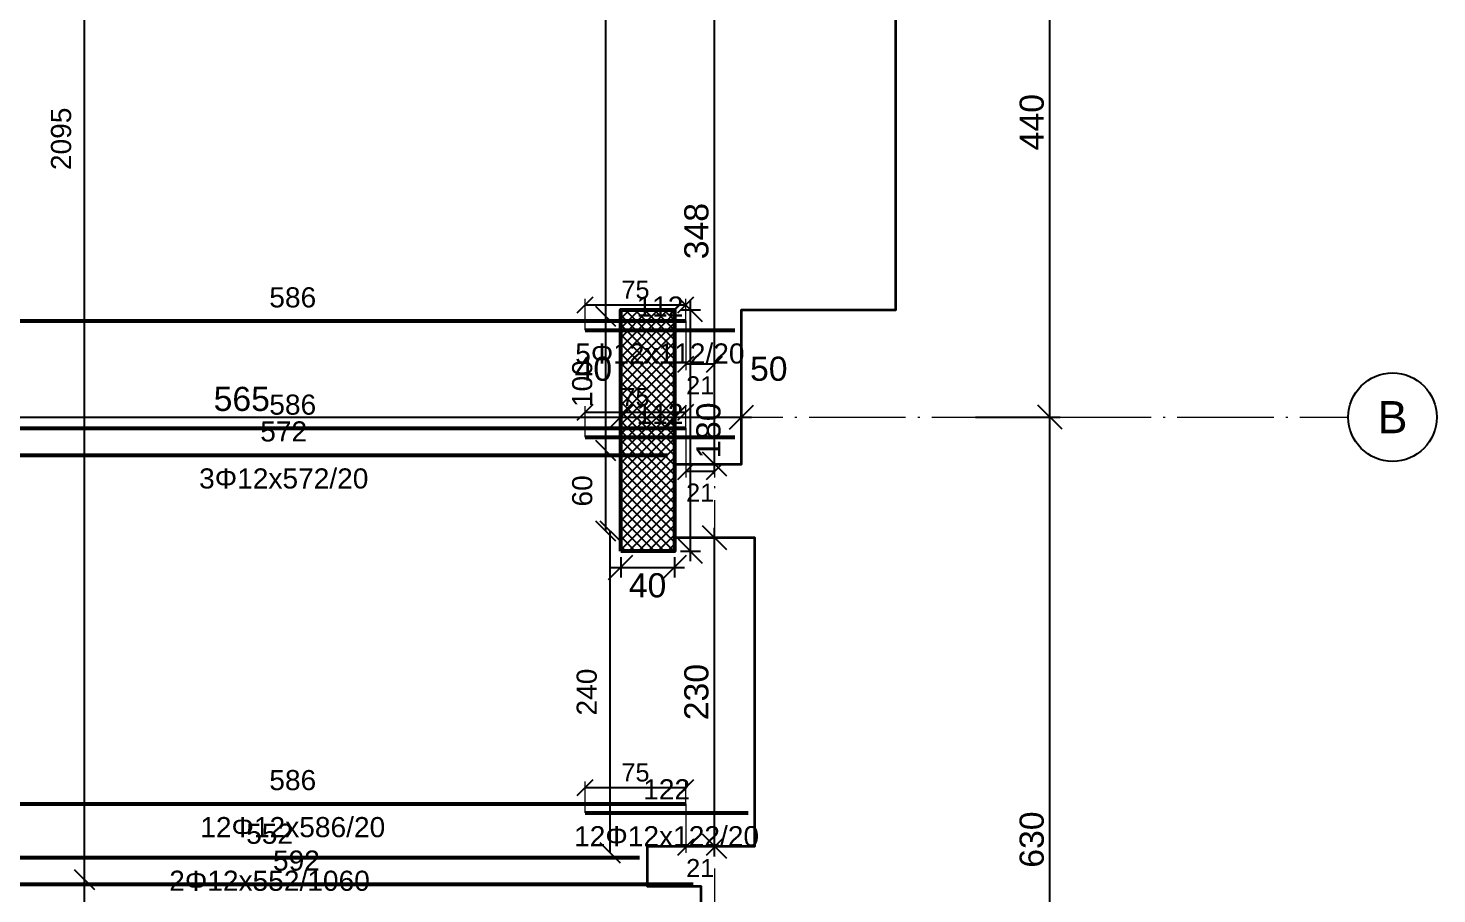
# Model space of a CAD drawing. Header units: millimetres. Extents: x -404 to 6018, y -5139 to 7890.
# Drawn here: x 1148 to 2198, y 285 to 930 of the extents above; entities that cross this region are included whole.
import ezdxf
from ezdxf.enums import TextEntityAlignment as Align

# ---------------------------------------------------------------- set-up
doc = ezdxf.new("R2010")
doc.units = ezdxf.units.MM
doc.linetypes.add('ZWCAD_ISO04W100', pattern=[30.5, 24, -3, 0.5, -3])
for name, color, linetype, lineweight in [('AXIS LINES', 255, 'ZWCAD_ISO04W100', 13), ('COLUMN', 140, 'Continuous', 53), ('SLAB', 3, 'Continuous', 35), ('WALL', 10, 'Continuous', 53)]:
    doc.layers.add(name, color=color, linetype=linetype, lineweight=lineweight)
for name, color, linetype in [('FW_AXIS', 7, 'Continuous'), ('FW_DIM', 7, 'Continuous'), ('FW_WALL_HATCH', 8, 'Continuous'), ('REB_BOT_MESH_X', 5, 'Continuous'), ('REB_BOT_MESH_X_AXDIM', 5, 'Continuous'), ('REB_BOT_MESH_X_LAP', 5, 'Continuous'), ('REB_BOT_MESH_X_RANGE', 5, 'Continuous'), ('REB_BOT_MESH_X_TEXT', 5, 'Continuous')]:
    doc.layers.add(name, color=color, linetype=linetype)
doc.styles.add('REBAR_TXT', font='arial.ttf')
doc.styles.get("Standard").update_dxf_attribs({"font": 'arial.ttf'})
doc.dimstyles.new('FW_DIM', dxfattribs={"dimtxt": 18, "dimasz": 9, "dimexe": 7.5, "dimexo": 4.5, "dimgap": 4.5, "dimtad": 1, "dimdec": 0, "dimtxsty": 'Standard', "dimtsz": 9, "dimcen": 2.5, "dimdle": 7.5, "dimclrd": 256, "dimclre": 256, "dimclrt": 7, "dimazin": 3, "dimtfac": 1, "dimtmove": 2, "dimatfit": 3})
doc.dimstyles.new('REBAR LAP', dxfattribs={"dimtxt": 13.5, "dimasz": 2.5, "dimexe": 4.5, "dimexo": 0, "dimgap": 4.5, "dimtad": 1, "dimdec": 0, "dimtxsty": 'Standard', "dimtsz": 6, "dimcen": 2.5, "dimclrd": 6, "dimclre": 6, "dimclrt": 7, "dimazin": 3, "dimtfac": 1, "dimtmove": 2, "dimatfit": 3, "dimlwd": 25, "dimlwe": 18})
doc.dimstyles.new('REBAR M-200', dxfattribs={"dimtxt": 15, "dimasz": 15, "dimexe": 25, "dimexo": 12.5, "dimgap": 10, "dimtad": 1, "dimdec": 0, "dimtxsty": 'Standard', "dimblk": 'NONE', "dimcen": 50, "dimse1": 1, "dimse2": 1, "dimclrd": 6, "dimclre": 6, "dimclrt": 7, "dimazin": 3, "dimtfac": 1, "dimtmove": 2, "dimatfit": 3, "dimldrblk": 'NONE', "dimlwd": 53})
doc.dimstyles.new('REBAR RANGE', dxfattribs={"dimtxt": 15, "dimasz": 2.5, "dimexe": 0, "dimexo": 0, "dimgap": 10, "dimtad": 1, "dimdec": 0, "dimtxsty": 'Standard', "dimtsz": 7.5, "dimcen": 2.5, "dimse1": 1, "dimse2": 1, "dimclrd": 6, "dimclre": 6, "dimclrt": 7, "dimazin": 3, "dimtfac": 1, "dimtmove": 2, "dimatfit": 3, "dimlwd": 25})

# ---------------------------------------------------------------- blocks, each defined once
blk = doc.blocks.new('*D274')
at = {"color": 6, "lineweight": 53}
blk.add_line((1052.5, 351.75), (1638.5, 351.75), dxfattribs=at)
at = {"layer": 'Defpoints'}
for p in [(1052.5, 351.75), (1052.5, 351.75), (1638.5, 351.75)]:
    blk.add_point(p, dxfattribs=at)
at = {"layer": 'REB_BOT_MESH_X', "color": 7, "insert": (1345.5, 369.25), "char_height": 15, "attachment_point": 5}
blk.add_mtext('586', dxfattribs=at)
blk = doc.blocks.new('_NONE')
blk = doc.blocks.new('*D275')
at = {"color": 6, "lineweight": 53}
blk.add_line((1563.5, 345), (1685, 345), dxfattribs=at)
at = {"layer": 'Defpoints'}
for p in [(1563.5, 345), (1563.5, 345), (1685, 345)]:
    blk.add_point(p, dxfattribs=at)
at = {"layer": 'REB_BOT_MESH_X', "color": 7, "insert": (1624.25, 362.5), "char_height": 15, "attachment_point": 5}
blk.add_mtext('122', dxfattribs=at)
blk = doc.blocks.new('_Oblique')
at = {"color": 0, "linetype": 'ByBlock', "lineweight": -2}
blk.add_line((-0.5, -0.5), (0.5, 0.5), dxfattribs=at)
blk = doc.blocks.new('*D282')
at = {"color": 6, "lineweight": 18}
for p, q in [((1563.5, 345), (1563.5, 368.25)), ((1638.5, 351.75), (1638.5, 368.25))]:
    blk.add_line(p, q, dxfattribs=at)
at = {"color": 6, "lineweight": 25}
blk.add_line((1563.5, 363.75), (1638.5, 363.75), dxfattribs=at)
at = {"layer": 'Defpoints'}
for p in [(1563.5, 363.75), (1638.5, 351.75), (1563.5, 345)]:
    blk.add_point(p, dxfattribs=at)
at = {"layer": 'REB_BOT_MESH_X_LAP', "color": 6, "xscale": 12, "yscale": 12}
for p in [(1563.5, 363.75), (1638.5, 363.75)]:
    blk.add_blockref('_OBLIQUE', p, dxfattribs=at)
at = {"layer": 'REB_BOT_MESH_X_LAP', "color": 7, "insert": (1601, 375), "char_height": 13.5, "attachment_point": 5}
blk.add_mtext('75', dxfattribs=at)
blk = doc.blocks.new('*D283')
at = {"color": 6, "lineweight": 18}
for p, q in [((1638.5, 351.75), (1638.5, 315)), ((1660, 351.75), (1660, 315))]:
    blk.add_line(p, q, dxfattribs=at)
at = {"color": 6, "lineweight": 25}
blk.add_line((1660, 319.5), (1638.5, 319.5), dxfattribs=at)
at = {"layer": 'Defpoints'}
for p in [(1638.5, 351.75), (1660, 351.75), (1660, 319.5)]:
    blk.add_point(p, dxfattribs=at)
at = {"layer": 'REB_BOT_MESH_X_AXDIM', "color": 6, "xscale": 12, "yscale": 12}
for p in [(1638.5, 319.5), (1660, 319.5)]:
    blk.add_blockref('_OBLIQUE', p, dxfattribs=at)
at = {"layer": 'REB_BOT_MESH_X_AXDIM', "color": 7, "insert": (1649.25, 303.75), "char_height": 13.5, "attachment_point": 5}
blk.add_mtext('21', dxfattribs=at)
blk = doc.blocks.new('*D329')
at = {"color": 6, "lineweight": 53}
blk.add_line((1052.5, 291.75), (1644, 291.75), dxfattribs=at)
at = {"layer": 'Defpoints'}
for p in [(1052.5, 291.75), (1052.5, 291.75), (1644, 291.75)]:
    blk.add_point(p, dxfattribs=at)
at = {"layer": 'REB_BOT_MESH_X', "color": 7, "insert": (1348.25, 309.25), "char_height": 15, "attachment_point": 5}
blk.add_mtext('592', dxfattribs=at)
blk = doc.blocks.new('*D376')
at = {"color": 6, "lineweight": 53}
blk.add_line((1052.5, 711.75), (1638.5, 711.75), dxfattribs=at)
at = {"layer": 'Defpoints'}
for p in [(1052.5, 711.75), (1052.5, 711.75), (1638.5, 711.75)]:
    blk.add_point(p, dxfattribs=at)
at = {"layer": 'REB_BOT_MESH_X', "color": 7, "insert": (1345.5, 729.25), "char_height": 15, "attachment_point": 5}
blk.add_mtext('586', dxfattribs=at)
blk = doc.blocks.new('*D377')
at = {"color": 6, "lineweight": 53}
blk.add_line((1563.5, 705), (1675, 705), dxfattribs=at)
at = {"layer": 'Defpoints'}
for p in [(1563.5, 705), (1563.5, 705), (1675, 705)]:
    blk.add_point(p, dxfattribs=at)
at = {"layer": 'REB_BOT_MESH_X', "color": 7, "insert": (1619.25, 722.5), "char_height": 15, "attachment_point": 5}
blk.add_mtext('112', dxfattribs=at)
blk = doc.blocks.new('*D384')
at = {"color": 6, "lineweight": 18}
for p, q in [((1563.5, 705), (1563.5, 728.25)), ((1638.5, 711.75), (1638.5, 728.25))]:
    blk.add_line(p, q, dxfattribs=at)
at = {"color": 6, "lineweight": 25}
blk.add_line((1563.5, 723.75), (1638.5, 723.75), dxfattribs=at)
at = {"layer": 'Defpoints'}
for p in [(1563.5, 723.75), (1563.5, 705), (1638.5, 711.75)]:
    blk.add_point(p, dxfattribs=at)
at = {"layer": 'REB_BOT_MESH_X_LAP', "color": 6, "xscale": 12, "yscale": 12}
for p in [(1563.5, 723.75), (1638.5, 723.75)]:
    blk.add_blockref('_OBLIQUE', p, dxfattribs=at)
at = {"layer": 'REB_BOT_MESH_X_LAP', "color": 7, "insert": (1601, 735), "char_height": 13.5, "attachment_point": 5}
blk.add_mtext('75', dxfattribs=at)
blk = doc.blocks.new('*D385')
at = {"color": 6, "lineweight": 18}
for p, q in [((1638.5, 711.75), (1638.5, 675)), ((1660, 711.75), (1660, 675))]:
    blk.add_line(p, q, dxfattribs=at)
at = {"color": 6, "lineweight": 25}
blk.add_line((1660, 679.5), (1638.5, 679.5), dxfattribs=at)
at = {"layer": 'Defpoints'}
for p in [(1638.5, 711.75), (1660, 711.75), (1660, 679.5)]:
    blk.add_point(p, dxfattribs=at)
at = {"layer": 'REB_BOT_MESH_X_AXDIM', "color": 6, "xscale": 12, "yscale": 12}
for p in [(1638.5, 679.5), (1660, 679.5)]:
    blk.add_blockref('_OBLIQUE', p, dxfattribs=at)
at = {"layer": 'REB_BOT_MESH_X_AXDIM', "color": 7, "insert": (1649.25, 663.75), "char_height": 13.5, "attachment_point": 5}
blk.add_mtext('21', dxfattribs=at)
blk = doc.blocks.new('*D396')
at = {"color": 6, "lineweight": 53}
blk.add_line((1052.5, 611.75), (1625, 611.75), dxfattribs=at)
at = {"layer": 'Defpoints'}
for p in [(1052.5, 611.75), (1052.5, 611.75), (1625, 611.75)]:
    blk.add_point(p, dxfattribs=at)
at = {"layer": 'REB_BOT_MESH_X', "color": 7, "insert": (1338.75, 629.25), "char_height": 15, "attachment_point": 5}
blk.add_mtext('572', dxfattribs=at)
blk = doc.blocks.new('*D421')
at = {"color": 6, "lineweight": 53}
blk.add_line((1052.5, 311.75), (1604, 311.75), dxfattribs=at)
at = {"layer": 'Defpoints'}
for p in [(1052.5, 311.75), (1052.5, 311.75), (1604, 311.75)]:
    blk.add_point(p, dxfattribs=at)
at = {"layer": 'REB_BOT_MESH_X', "color": 7, "insert": (1328.25, 329.25), "char_height": 15, "attachment_point": 5}
blk.add_mtext('552', dxfattribs=at)
blk = doc.blocks.new('*D431')
at = {"color": 6, "lineweight": 53}
blk.add_line((1052.5, 631.75), (1638.5, 631.75), dxfattribs=at)
at = {"layer": 'Defpoints'}
for p in [(1052.5, 631.75), (1052.5, 631.75), (1638.5, 631.75)]:
    blk.add_point(p, dxfattribs=at)
at = {"layer": 'REB_BOT_MESH_X', "color": 7, "insert": (1345.5, 649.25), "char_height": 15, "attachment_point": 5}
blk.add_mtext('586', dxfattribs=at)
blk = doc.blocks.new('*D432')
at = {"color": 6, "lineweight": 53}
blk.add_line((1563.5, 625), (1675, 625), dxfattribs=at)
at = {"layer": 'Defpoints'}
for p in [(1563.5, 625), (1563.5, 625), (1675, 625)]:
    blk.add_point(p, dxfattribs=at)
at = {"layer": 'REB_BOT_MESH_X', "color": 7, "insert": (1619.25, 642.5), "char_height": 15, "attachment_point": 5}
blk.add_mtext('112', dxfattribs=at)
blk = doc.blocks.new('*D439')
at = {"color": 6, "lineweight": 18}
for p, q in [((1563.5, 625), (1563.5, 648.25)), ((1638.5, 631.75), (1638.5, 648.25))]:
    blk.add_line(p, q, dxfattribs=at)
at = {"color": 6, "lineweight": 25}
blk.add_line((1563.5, 643.75), (1638.5, 643.75), dxfattribs=at)
at = {"layer": 'Defpoints'}
for p in [(1563.5, 643.75), (1638.5, 631.75), (1563.5, 625)]:
    blk.add_point(p, dxfattribs=at)
at = {"layer": 'REB_BOT_MESH_X_LAP', "color": 6, "xscale": 12, "yscale": 12}
for p in [(1563.5, 643.75), (1638.5, 643.75)]:
    blk.add_blockref('_OBLIQUE', p, dxfattribs=at)
at = {"layer": 'REB_BOT_MESH_X_LAP', "color": 7, "insert": (1601, 655), "char_height": 13.5, "attachment_point": 5}
blk.add_mtext('75', dxfattribs=at)
blk = doc.blocks.new('*D440')
at = {"color": 6, "lineweight": 18}
for p, q in [((1638.5, 631.75), (1638.5, 595)), ((1660, 631.75), (1660, 595))]:
    blk.add_line(p, q, dxfattribs=at)
at = {"color": 6, "lineweight": 25}
blk.add_line((1660, 599.5), (1638.5, 599.5), dxfattribs=at)
at = {"layer": 'Defpoints'}
for p in [(1638.5, 631.75), (1660, 631.75), (1660, 599.5)]:
    blk.add_point(p, dxfattribs=at)
at = {"layer": 'REB_BOT_MESH_X_AXDIM', "color": 6, "xscale": 12, "yscale": 12}
for p in [(1638.5, 599.5), (1660, 599.5)]:
    blk.add_blockref('_OBLIQUE', p, dxfattribs=at)
at = {"layer": 'REB_BOT_MESH_X_AXDIM', "color": 7, "insert": (1649.25, 583.75), "char_height": 13.5, "attachment_point": 5}
blk.add_mtext('21', dxfattribs=at)
blk = doc.blocks.new('*D472')
at = {"color": 6, "lineweight": 25}
blk.add_line((1578.875, 615), (1578.875, 1355), dxfattribs=at)
at = {"layer": 'Defpoints'}
for p in [(1578.875, 1355), (1578.875, 615), (1578.875, 615)]:
    blk.add_point(p, dxfattribs=at)
at = {"layer": 'REB_BOT_MESH_X_RANGE', "color": 6, "xscale": 15, "yscale": 15, "rotation": 90}
for p in [(1578.875, 1355), (1578.875, 615)]:
    blk.add_blockref('_OBLIQUE', p, dxfattribs=at)
at = {"layer": 'REB_BOT_MESH_X_RANGE', "color": 7, "insert": (1561.375, 985), "char_height": 15, "attachment_point": 5, "rotation": 90}
blk.add_mtext('740', dxfattribs=at)
blk = doc.blocks.new('*D474')
at = {"color": 6, "lineweight": 25}
blk.add_line((1578.875, 715), (1578.875, 1235), dxfattribs=at)
at = {"layer": 'Defpoints'}
for p in [(1578.875, 1235), (1578.875, 715), (1578.875, 715)]:
    blk.add_point(p, dxfattribs=at)
at = {"layer": 'REB_BOT_MESH_X_RANGE', "color": 6, "xscale": 15, "yscale": 15, "rotation": 90}
for p in [(1578.875, 1235), (1578.875, 715)]:
    blk.add_blockref('_OBLIQUE', p, dxfattribs=at)
at = {"layer": 'REB_BOT_MESH_X_RANGE', "color": 7, "insert": (1561.375, 975), "char_height": 15, "attachment_point": 5, "rotation": 90}
blk.add_mtext('520', dxfattribs=at)
blk = doc.blocks.new('*D477')
at = {"color": 6, "lineweight": 25}
blk.add_line((1582.25, 315), (1582.25, 555), dxfattribs=at)
at = {"layer": 'Defpoints'}
for p in [(1582.25, 555), (1582.25, 315), (1582.25, 315)]:
    blk.add_point(p, dxfattribs=at)
at = {"layer": 'REB_BOT_MESH_X_RANGE', "color": 6, "xscale": 15, "yscale": 15, "rotation": 90}
for p in [(1582.25, 555), (1582.25, 315)]:
    blk.add_blockref('_OBLIQUE', p, dxfattribs=at)
at = {"layer": 'REB_BOT_MESH_X_RANGE', "color": 7, "insert": (1564.75, 435), "char_height": 15, "attachment_point": 5, "rotation": 90}
blk.add_mtext('240', dxfattribs=at)
blk = doc.blocks.new('*D478')
at = {"color": 6, "lineweight": 25}
blk.add_line((1582.25, 315), (1582.25, 555), dxfattribs=at)
at = {"layer": 'Defpoints'}
for p in [(1582.25, 555), (1582.25, 315), (1582.25, 315)]:
    blk.add_point(p, dxfattribs=at)
at = {"layer": 'REB_BOT_MESH_X_RANGE', "color": 6, "xscale": 15, "yscale": 15, "rotation": 90}
for p in [(1582.25, 555), (1582.25, 315)]:
    blk.add_blockref('_OBLIQUE', p, dxfattribs=at)
at = {"layer": 'REB_BOT_MESH_X_RANGE', "color": 7, "insert": (1564.75, 435), "char_height": 15, "attachment_point": 5, "rotation": 90}
blk.add_mtext('240', dxfattribs=at)
blk = doc.blocks.new('*D486')
at = {"color": 6, "lineweight": 25}
blk.add_line((1190.375, 135), (1190.375, 295), dxfattribs=at)
at = {"layer": 'Defpoints'}
for p in [(1190.375, 295), (1190.375, 135), (1190.375, 135)]:
    blk.add_point(p, dxfattribs=at)
at = {"layer": 'REB_BOT_MESH_X_RANGE', "color": 6, "xscale": 15, "yscale": 15, "rotation": 90}
for p in [(1190.375, 295), (1190.375, 135)]:
    blk.add_blockref('_OBLIQUE', p, dxfattribs=at)
at = {"layer": 'REB_BOT_MESH_X_RANGE', "color": 7, "insert": (1172.875, 215), "char_height": 15, "attachment_point": 5, "rotation": 90}
blk.add_mtext('160', dxfattribs=at)
blk = doc.blocks.new('*D491')
at = {"color": 6, "lineweight": 25}
blk.add_line((1578.875, 615), (1578.875, 715), dxfattribs=at)
at = {"layer": 'Defpoints'}
for p in [(1578.875, 715), (1578.875, 615), (1578.875, 615)]:
    blk.add_point(p, dxfattribs=at)
at = {"layer": 'REB_BOT_MESH_X_RANGE', "color": 6, "xscale": 15, "yscale": 15, "rotation": 90}
for p in [(1578.875, 715), (1578.875, 615)]:
    blk.add_blockref('_OBLIQUE', p, dxfattribs=at)
at = {"layer": 'REB_BOT_MESH_X_RANGE', "color": 7, "insert": (1561.375, 665), "char_height": 15, "attachment_point": 5, "rotation": 90}
blk.add_mtext('100', dxfattribs=at)
blk = doc.blocks.new('*D494')
at = {"color": 6, "lineweight": 25}
blk.add_line((1578.875, 555), (1578.875, 615), dxfattribs=at)
at = {"layer": 'Defpoints'}
for p in [(1578.875, 615), (1578.875, 555), (1578.875, 555)]:
    blk.add_point(p, dxfattribs=at)
at = {"layer": 'REB_BOT_MESH_X_RANGE', "color": 6, "xscale": 15, "yscale": 15, "rotation": 90}
for p in [(1578.875, 615), (1578.875, 555)]:
    blk.add_blockref('_OBLIQUE', p, dxfattribs=at)
at = {"layer": 'REB_BOT_MESH_X_RANGE', "color": 7, "insert": (1561.375, 585), "char_height": 15, "attachment_point": 5, "rotation": 90}
blk.add_mtext('60', dxfattribs=at)
blk = doc.blocks.new('*D496')
at = {"color": 6, "lineweight": 25}
blk.add_line((1190.375, -199.90001), (1190.375, 1895), dxfattribs=at)
at = {"layer": 'Defpoints'}
for p in [(1190.375, 1895), (1190.375, -199.90001), (1190.375, -199.90001)]:
    blk.add_point(p, dxfattribs=at)
at = {"layer": 'REB_BOT_MESH_X_RANGE', "color": 6, "xscale": 15, "yscale": 15, "rotation": 90}
for p in [(1190.375, 1895), (1190.375, -199.90001)]:
    blk.add_blockref('_OBLIQUE', p, dxfattribs=at)
at = {"layer": 'REB_BOT_MESH_X_RANGE', "color": 7, "insert": (1172.875, 847.549995), "char_height": 15, "attachment_point": 5, "rotation": 90}
blk.add_mtext('2095', dxfattribs=at)
blk = doc.blocks.new('*D523')
for p, q in [((1582.5, 528), (1637.5, 528)), ((1590, 535.5), (1590, 520.5)), ((1630, 535.5), (1630, 520.5))]:
    blk.add_line(p, q)
at = {"layer": 'Defpoints'}
for p in [(1590, 540), (1630, 540), (1590, 528)]:
    blk.add_point(p, dxfattribs=at)
at = {"layer": 'FW_DIM', "xscale": 18, "yscale": 18}
for p in [(1590, 528), (1630, 528)]:
    blk.add_blockref('_OBLIQUE', p, dxfattribs=at)
at = {"layer": 'FW_DIM', "color": 7, "insert": (1610, 514.5), "char_height": 18, "attachment_point": 5}
blk.add_mtext('40', dxfattribs=at)
blk = doc.blocks.new('*D524')
for p, q in [((1642, 532.5), (1642, 727.5)), ((1634.5, 720), (1649.5, 720)), ((1634.5, 540), (1649.5, 540))]:
    blk.add_line(p, q)
at = {"layer": 'Defpoints'}
for p in [(1630, 720), (1630, 540), (1642, 540)]:
    blk.add_point(p, dxfattribs=at)
at = {"layer": 'FW_DIM', "xscale": 18, "yscale": 18, "rotation": 90}
for p in [(1642, 720), (1642, 540)]:
    blk.add_blockref('_OBLIQUE', p, dxfattribs=at)
at = {"layer": 'FW_DIM', "color": 7, "insert": (1655.5, 630), "char_height": 18, "attachment_point": 5, "rotation": 90}
blk.add_mtext('180', dxfattribs=at)
blk = doc.blocks.new('*D587')
for p, q in [((1025, 644.5), (1025, 647.5)), ((1590, 644.5), (1590, 647.5)), ((1017.5, 640), (1597.5, 640))]:
    blk.add_line(p, q)
at = {"layer": 'Defpoints'}
for p in [(1025, 640), (1025, 640), (1590, 640)]:
    blk.add_point(p, dxfattribs=at)
at = {"layer": 'FW_DIM', "xscale": 18, "yscale": 18}
for p in [(1025, 640), (1590, 640)]:
    blk.add_blockref('_OBLIQUE', p, dxfattribs=at)
at = {"layer": 'FW_DIM', "color": 7, "insert": (1307.5, 653.5), "char_height": 18, "attachment_point": 5}
blk.add_mtext('565', dxfattribs=at)
blk = doc.blocks.new('*D588')
for p, q in [((1590, 644.5), (1590, 647.5)), ((1630, 644.5), (1630, 647.5)), ((1582.5, 640), (1637.5, 640))]:
    blk.add_line(p, q)
at = {"layer": 'Defpoints'}
for p in [(1590, 640), (1590, 640), (1630, 640)]:
    blk.add_point(p, dxfattribs=at)
at = {"layer": 'FW_DIM', "xscale": 18, "yscale": 18}
for p in [(1590, 640), (1630, 640)]:
    blk.add_blockref('_OBLIQUE', p, dxfattribs=at)
at = {"layer": 'FW_DIM', "color": 7, "insert": (1569.6, 676), "char_height": 18, "attachment_point": 5}
blk.add_mtext('40', dxfattribs=at)
blk = doc.blocks.new('*D589')
for p, q in [((1630, 644.5), (1630, 647.5)), ((1680, 644.5), (1680, 647.5)), ((1622.5, 640), (1687.5, 640))]:
    blk.add_line(p, q)
at = {"layer": 'Defpoints'}
for p in [(1630, 640), (1630, 640), (1680, 640)]:
    blk.add_point(p, dxfattribs=at)
at = {"layer": 'FW_DIM', "xscale": 18, "yscale": 18}
for p in [(1630, 640), (1680, 640)]:
    blk.add_blockref('_OBLIQUE', p, dxfattribs=at)
at = {"layer": 'FW_DIM', "color": 7, "insert": (1700.4, 676), "char_height": 18, "attachment_point": 5}
blk.add_mtext('50', dxfattribs=at)
blk = doc.blocks.new('*D658')
for p, q in [((1660, 312.5), (1660, 557.5)), ((1655.5, 550), (1652.5, 550)), ((1655.5, 320), (1652.5, 320))]:
    blk.add_line(p, q)
at = {"layer": 'Defpoints'}
for p in [(1660, 550), (1660, 320), (1660, 320)]:
    blk.add_point(p, dxfattribs=at)
at = {"layer": 'FW_DIM', "xscale": 18, "yscale": 18, "rotation": 90}
for p in [(1660, 550), (1660, 320)]:
    blk.add_blockref('_OBLIQUE', p, dxfattribs=at)
at = {"layer": 'FW_DIM', "color": 7, "insert": (1646.5, 435), "char_height": 18, "attachment_point": 5, "rotation": 90}
blk.add_mtext('230', dxfattribs=at)
blk = doc.blocks.new('*D659')
for p, q in [((1660, 597.5), (1660, 960)), ((1655.5, 952.5), (1652.5, 952.5)), ((1655.5, 605), (1652.5, 605))]:
    blk.add_line(p, q)
at = {"layer": 'Defpoints'}
for p in [(1660, 952.5), (1660, 605), (1660, 605)]:
    blk.add_point(p, dxfattribs=at)
at = {"layer": 'FW_DIM', "xscale": 18, "yscale": 18, "rotation": 90}
for p in [(1660, 952.5), (1660, 605)]:
    blk.add_blockref('_OBLIQUE', p, dxfattribs=at)
at = {"layer": 'FW_DIM', "color": 7, "insert": (1646.5, 778.75), "char_height": 18, "attachment_point": 5, "rotation": 90}
blk.add_mtext('348', dxfattribs=at)
blk = doc.blocks.new('*D692')
for p, q in [((1910, 2.5), (1910, 647.5)), ((1854.5, 640), (1917.5, 640)), ((1854.5, 10), (1917.5, 10))]:
    blk.add_line(p, q)
at = {"layer": 'Defpoints'}
for p in [(1850, 640), (1850, 10), (1910, 10)]:
    blk.add_point(p, dxfattribs=at)
at = {"layer": 'FW_DIM', "xscale": 18, "yscale": 18, "rotation": 90}
for p in [(1910, 640), (1910, 10)]:
    blk.add_blockref('_OBLIQUE', p, dxfattribs=at)
at = {"layer": 'FW_DIM', "color": 7, "insert": (1896.5, 325), "char_height": 18, "attachment_point": 5, "rotation": 90}
blk.add_mtext('630', dxfattribs=at)
blk = doc.blocks.new('*D693')
for p, q in [((1910, 632.5), (1910, 1087.5)), ((1854.5, 1080), (1917.5, 1080)), ((1854.5, 640), (1917.5, 640))]:
    blk.add_line(p, q)
at = {"layer": 'Defpoints'}
for p in [(1850, 1080), (1850, 640), (1910, 640)]:
    blk.add_point(p, dxfattribs=at)
at = {"layer": 'FW_DIM', "xscale": 18, "yscale": 18, "rotation": 90}
for p in [(1910, 1080), (1910, 640)]:
    blk.add_blockref('_OBLIQUE', p, dxfattribs=at)
at = {"layer": 'FW_DIM', "color": 7, "insert": (1896.5, 860), "char_height": 18, "attachment_point": 5, "rotation": 90}
blk.add_mtext('440', dxfattribs=at)

msp = doc.modelspace()

# ---------------------------------------------------------------- hatches: boundary and pattern name
at = {"layer": 'FW_WALL_HATCH'}
h = msp.add_hatch(dxfattribs=at)
h.set_pattern_fill('ANSI37', scale=1.6)
h.paths.add_polyline_path([(1590, 540), (1590, 720), (1630, 720), (1630, 540), (1590, 540)])

# ---------------------------------------------------------------- linework, layer by layer
at = {"layer": 'AXIS LINES', "color": 0, "ltscale": 3}
for points in [[(1660, 3140), (1660, -400.1)], [(-282.6, 640), (2132.4, 640)]]:
    msp.add_lwpolyline(points, dxfattribs=at)
at = {"layer": 'COLUMN', "ltscale": 0.08}
msp.add_lwpolyline([(1590, 605), (1590, 655)], dxfattribs=at)
at = {"layer": 'FW_AXIS'}
msp.add_circle((2165.4, 640), 33, dxfattribs=at)
at = {"layer": 'SLAB', "ltscale": 0.08}
msp.add_lwpolyline([(910, -199.9), (1610, -199.9), (1610, -48.2), (1609.9, 120), (1649.9, 120), (1649.9, 290.1), (1609.9, 290.1), (1609.9, 320), (1690, 320), (1690, 550), (1630, 550), (1630, 605), (1680, 605), (1680, 720), (1795, 720), (1795, 1240), (1680, 1240), (1680, 1350), (1610, 1350), (1610, 1379.9), (1780, 1379.9), (1779.9, 1900)], dxfattribs=at)
at = {"layer": 'WALL', "ltscale": 0.08}
msp.add_lwpolyline([(1590, 540), (1590, 720), (1630, 720), (1630, 540)], close=True, dxfattribs=at)

# ---------------------------------------------------------------- texts
at = {"layer": 'FW_AXIS', "color": 7, "style": 'REBAR_TXT'}
msp.add_text('B', height=24, dxfattribs=at).set_placement((2165.4, 640), align=Align.MIDDLE_CENTER)
at = {"layer": 'REB_BOT_MESH_X_TEXT', "color": 7, "style": 'REBAR_TXT'}
for s, p in [('5Φ12x112/20', (1619.2, 695)), ('3Φ12x572/20', (1338.8, 601.8)), ('12Φ12x586/20', (1345.5, 341.8)), ('12Φ12x122/20', (1624.2, 335)), ('2Φ12x552/1060', (1328.2, 301.8))]:
    msp.add_text(s, height=15, dxfattribs=at).set_placement(p, align=Align.TOP_CENTER)

# ---------------------------------------------------------------- dimensions: what is measured, and where the dimension line sits
at = {"layer": 'FW_DIM'}
for base, p1, p2, picture, middle in [((1910, 640), (1850, 640), (1850, 1080), '*D693', (1896.5, 860)), ((1910, 10), (1850, 10), (1850, 640), '*D692', (1896.5, 325))]:
    dim = msp.add_linear_dim(base=base, p1=p1, p2=p2, angle=90, dimstyle='FW_DIM', dxfattribs=at)
    dim.commit()
    dim.dimension.update_dxf_attribs({"geometry": picture, "text_midpoint": middle})
for base, p1, p2, text, picture, middle in [((1660, 605), (1660, 605), (1660, 952.5), '348', '*D659', (1646.5, 778.8)), ((1642, 540), (1630, 540), (1630, 720), '180', '*D524', (1655.5, 630)), ((1660, 320), (1660, 320), (1660, 550), '230', '*D658', (1646.5, 435))]:
    dim = msp.add_linear_dim(base=base, p1=p1, p2=p2, angle=90, text=text, dimstyle='FW_DIM', override={"dimtmove": 2}, dxfattribs=at)
    dim.commit()
    dim.dimension.update_dxf_attribs({"geometry": picture, "text_midpoint": middle, "dimtype": 160})
for base, p1, p2, text, picture, middle in [((1590, 640), (1590, 640), (1630, 640), '40', '*D588', (1569.6, 676)), ((1630, 640), (1630, 640), (1680, 640), '50', '*D589', (1700.4, 676)), ((1025, 640), (1025, 640), (1590, 640), '565', '*D587', (1307.5, 653.5)), ((1590, 528), (1590, 540), (1630, 540), '40', '*D523', (1610, 514.5))]:
    dim = msp.add_linear_dim(base=base, p1=p1, p2=p2, text=text, dimstyle='FW_DIM', override={"dimtmove": 2}, dxfattribs=at)
    dim.commit()
    dim.dimension.update_dxf_attribs({"geometry": picture, "text_midpoint": middle, "dimtype": 160})
at = {"layer": 'REB_BOT_MESH_X'}
for base, p1, p2, picture, middle in [((1052.5, 711.8), (1052.5, 711.8), (1638.5, 711.8), '*D376', (1345.5, 729.2)), ((1563.5, 705), (1563.5, 705), (1675, 705), '*D377', (1619.25, 722.5)), ((1052.5, 631.8), (1052.5, 631.8), (1638.5, 631.8), '*D431', (1345.5, 649.2)), ((1563.5, 625), (1563.5, 625), (1675, 625), '*D432', (1619.25, 642.5)), ((1052.5, 611.75), (1052.5, 611.75), (1625, 611.75), '*D396', (1338.75, 629.25)), ((1052.5, 351.8), (1052.5, 351.8), (1638.5, 351.8), '*D274', (1345.5, 369.2)), ((1563.5, 345), (1563.5, 345), (1685, 345), '*D275', (1624.25, 362.5)), ((1052.5, 311.75), (1052.5, 311.75), (1604, 311.75), '*D421', (1328.25, 329.25)), ((1052.5, 291.75), (1052.5, 291.75), (1644, 291.75), '*D329', (1348.25, 309.25))]:
    dim = msp.add_linear_dim(base=base, p1=p1, p2=p2, dimstyle='REBAR M-200', dxfattribs=at)
    dim.commit()
    dim.dimension.update_dxf_attribs({"geometry": picture, "text_midpoint": middle})
at = {"layer": 'REB_BOT_MESH_X_AXDIM'}
for base, p1, p2, picture, middle in [((1660, 679.5), (1660, 711.75), (1638.5, 711.75), '*D385', (1649.25, 663.75)), ((1660, 599.5), (1660, 631.75), (1638.5, 631.75), '*D440', (1649.25, 583.75)), ((1660, 319.5), (1660, 351.75), (1638.5, 351.75), '*D283', (1649.25, 303.75))]:
    dim = msp.add_linear_dim(base=base, p1=p1, p2=p2, dimstyle='REBAR LAP', dxfattribs=at)
    dim.commit()
    dim.dimension.update_dxf_attribs({"geometry": picture, "text_midpoint": middle})
at = {"layer": 'REB_BOT_MESH_X_LAP'}
for base, p1, p2, picture, middle in [((1563.5, 723.8), (1563.5, 705), (1638.5, 711.8), '*D384', (1601, 735)), ((1563.5, 643.8), (1563.5, 625), (1638.5, 631.8), '*D439', (1601, 655)), ((1563.5, 363.8), (1563.5, 345), (1638.5, 351.8), '*D282', (1601, 375))]:
    dim = msp.add_linear_dim(base=base, p1=p1, p2=p2, dimstyle='REBAR LAP', dxfattribs=at)
    dim.commit()
    dim.dimension.update_dxf_attribs({"geometry": picture, "text_midpoint": middle})
at = {"layer": 'REB_BOT_MESH_X_RANGE'}
for base, p1, p2, picture, middle in [((1190.4, -199.9), (1190.4, -199.9), (1190.4, 1895), '*D496', (1172.9, 847.5)), ((1578.9, 615), (1578.9, 615), (1578.9, 1355), '*D472', (1561.4, 985)), ((1578.9, 715), (1578.9, 715), (1578.9, 1235), '*D474', (1561.4, 975)), ((1578.9, 615), (1578.9, 615), (1578.9, 715), '*D491', (1561.4, 665)), ((1578.9, 555), (1578.9, 555), (1578.9, 615), '*D494', (1561.4, 585)), ((1582.2, 315), (1582.2, 315), (1582.2, 555), '*D477', (1564.8, 435)), ((1582.2, 315), (1582.2, 315), (1582.2, 555), '*D478', (1564.8, 435)), ((1190.4, 135), (1190.4, 135), (1190.4, 295), '*D486', (1172.9, 215))]:
    dim = msp.add_linear_dim(base=base, p1=p1, p2=p2, angle=90, dimstyle='REBAR RANGE', dxfattribs=at)
    dim.commit()
    dim.dimension.update_dxf_attribs({"geometry": picture, "text_midpoint": middle})

doc.saveas('drawing.dxf')
